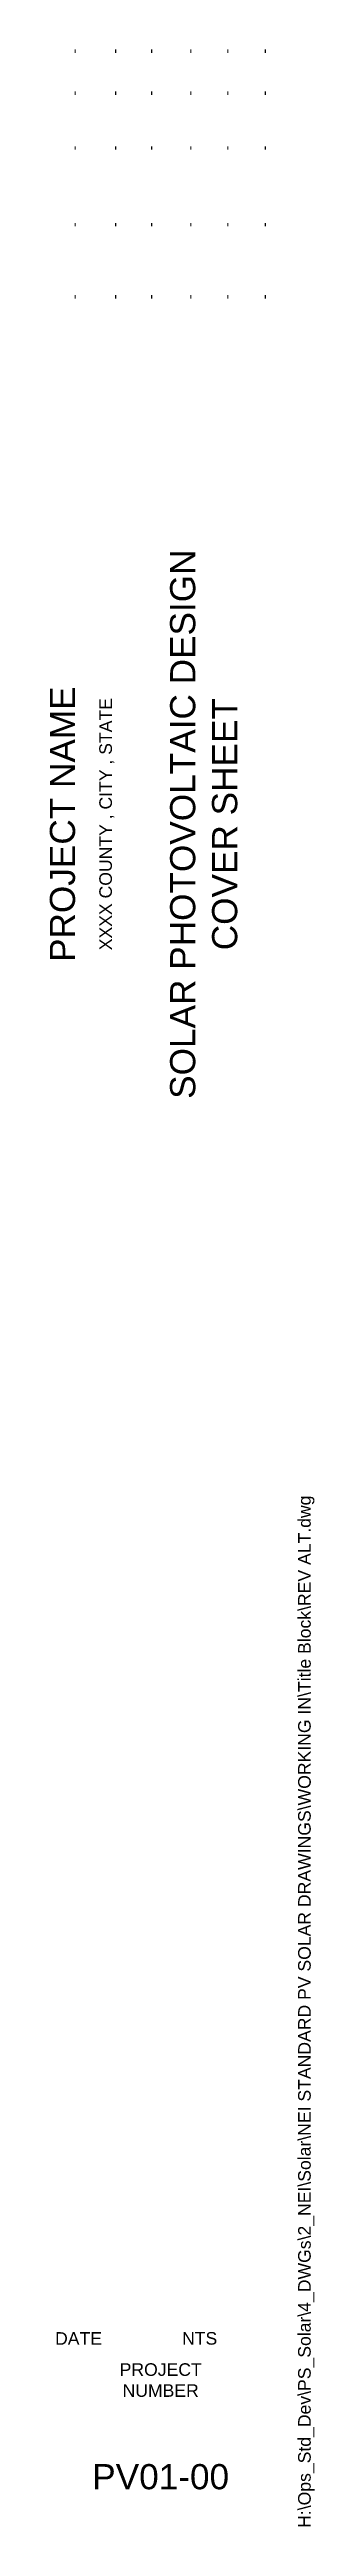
# Paper-space layout 'COVER SHEET' of a CAD drawing. Header units: feet. Extents: x 32.4 to 34.5, y 0 to 19.7.
import ezdxf
from ezdxf.enums import TextEntityAlignment as Align

# ---------------------------------------------------------------- set-up
doc = ezdxf.new("R2010")
doc.units = ezdxf.units.FT
doc.header["$MEASUREMENT"] = 0
doc.layers.add('G-ANNO-TTBL', color=1, linetype='Continuous')
doc.styles.add('NEI-A', font='arial.ttf')

psp = doc.layouts.new('COVER SHEET')

# ---------------------------------------------------------------- texts
at = {"insert": (34.369, 0.024), "char_height": 0.1, "width": 11.71546, "attachment_point": 1, "rotation": 90, "style": 'NEI-A'}
psp.add_mtext('H:\\\\Ops_Std_Dev\\\\PS_Solar\\\\4_DWGs\\\\2_NEI\\\\Solar\\\\NEI STANDARD PV SOLAR DRAWINGS\\\\WORKING IN\\\\Title Block\\\\REV ALT.dwg', dxfattribs=at)
at = {"layer": 'G-ANNO-TTBL', "style": 'NEI-A'}
for p in [(32.588, 19.671), (32.91, 19.671), (33.196, 19.671), (33.508, 19.671), (33.802, 19.671), (34.099, 19.671)]:
    psp.add_text('-', height=0.08, rotation=90, dxfattribs=at).set_placement(p, align=Align.MIDDLE_LEFT)
for p in [(32.588, 19.356), (32.91, 19.356), (33.196, 19.356), (33.508, 19.356), (33.802, 19.356), (34.099, 19.356), (32.588, 18.921), (32.91, 18.921), (33.196, 18.921), (33.508, 18.921), (33.802, 18.921), (34.099, 18.921), (32.588, 18.313), (32.91, 18.313), (33.196, 18.313), (33.508, 18.313), (33.802, 18.313), (34.099, 18.313), (32.588, 17.739), (32.91, 17.739), (33.196, 17.739), (33.508, 17.739), (33.802, 17.739), (34.099, 17.739)]:
    psp.add_text('-', height=0.08, rotation=90, dxfattribs=at).set_placement(p, align=Align.MIDDLE_CENTER)
psp.add_text('XXXX COUNTY , CITY , STATE', height=0.1, rotation=90, dxfattribs=at).set_placement((32.848, 13.552), align=Align.MIDDLE)
at = {"layer": 'G-ANNO-TTBL', "char_height": 0.2, "attachment_point": 5, "rotation": 90, "style": 'NEI-A'}
for s, insert in [('SOLAR PHOTOVOLTAIC DESIGN\\PCOVER SHEET', (33.62, 13.552)), ('PROJECT NAME', (32.498, 13.552))]:
    psp.add_mtext_dynamic_manual_height_columns(s, width=7.8846, gutter_width=0.5, heights=[0], dxfattribs=dict(at, insert=insert))
at = {"layer": 'G-ANNO-TTBL', "style": 'NEI-A'}
for s, width, insert, char_height, attachment_point in [('DATE', 0.85482, (32.438, 1.528), 0.1, 4), ('NTS', 0.85482, (33.447, 1.528), 0.1, 4), ('PROJECT NUMBER', 0.85482, (33.277, 1.197), 0.1, 5), ('PV01-00', 1.7218, (33.277, 0.429), 0.2, 5)]:
    psp.add_mtext_dynamic_manual_height_columns(s, width=width, gutter_width=0.5, heights=[0], dxfattribs=dict(at, insert=insert, char_height=char_height, attachment_point=attachment_point))

doc.saveas('drawing.dxf')
